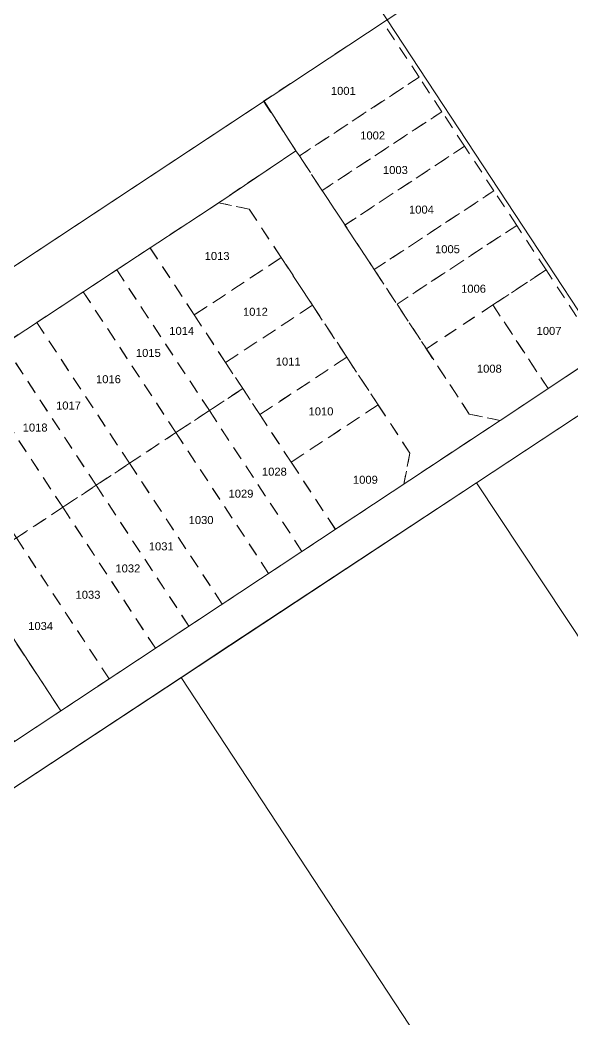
# Model space of a CAD drawing. Header units: metres. Extents: x 301970 to 303550, y 6271876 to 6273079.
# Drawn here: x 302898.4 to 303022.6, y 6272289.6 to 6272514.2 of the extents above; entities that cross this region are included whole.
import ezdxf

# ---------------------------------------------------------------- set-up
doc = ezdxf.new("R2010")
doc.units = ezdxf.units.M
doc.linetypes.add('Dash', pattern=[5, 3, -2])
doc.layers.add('Cadastre Developer_SP_EXT', color=7, linetype='Continuous', lineweight=5, transparency=0.7)
doc.layers.add('Cadastre Land Parcels_SP_EXT', color=7, linetype='Continuous', lineweight=5, transparency=0.7)
doc.styles.get("Standard").update_dxf_attribs({"font": 'arial.ttf'})

msp = doc.modelspace()

# ---------------------------------------------------------------- linework, layer by layer
at = {"layer": 'Cadastre Developer_SP_EXT', "linetype": 'Dash'}
for points in [[(302980.14, 6272513.66), (302953.21, 6272495.95), (302961.29, 6272483.67), (302988.22, 6272501.39), (302980.14, 6272513.66)], [(302993.33, 6272493.62), (302988.22, 6272501.39), (302961.29, 6272483.67), (302966.41, 6272475.9), (302993.33, 6272493.62)], [(302998.45, 6272485.84), (302993.33, 6272493.62), (302966.41, 6272475.9), (302971.53, 6272468.13), (302998.45, 6272485.84)], [(302998.45, 6272485.84), (302971.53, 6272468.13), (302978.13, 6272458.1), (303005.05, 6272475.82), (302998.45, 6272485.84)], [(302984.75, 6272409.87), (303006.44, 6272424.21), (302999.51, 6272425.63), (302961.29, 6272483.67), (302960.51, 6272484.83), (302943.09, 6272473.13), (302950.02, 6272471.7), (302964.26, 6272450.11), (302979.02, 6272427.72), (302986.17, 6272416.81), (302984.75, 6272409.87)], [(303010.17, 6272468.05), (303005.05, 6272475.82), (302978.13, 6272458.1), (302983.25, 6272450.33), (303010.17, 6272468.05)], [(302957.2, 6272460.8), (302950.02, 6272471.7), (302943.09, 6272473.13), (302927.71, 6272463), (302937.65, 6272447.91), (302957.2, 6272460.8)], [(303016.77, 6272458.03), (303010.17, 6272468.05), (302983.25, 6272450.33), (302989.85, 6272440.31), (303004.83, 6272450.17), (303016.77, 6272458.03)], [(302937.65, 6272447.91), (302927.71, 6272463), (302920.19, 6272458.05), (302941.03, 6272426.4), (302948.55, 6272431.36), (302944.69, 6272437.21), (302937.65, 6272447.91)], [(302964.24, 6272450.1), (302957.2, 6272460.8), (302937.65, 6272447.91), (302944.69, 6272437.21), (302964.24, 6272450.1)], [(302920.19, 6272458.05), (302912.67, 6272453.11), (302933.52, 6272421.45), (302941.03, 6272426.4), (302920.19, 6272458.05)], [(303016.77, 6272458.03), (303004.83, 6272450.17), (303017.23, 6272431.35), (303029.15, 6272439.23), (303016.77, 6272458.03)], [(302912.67, 6272453.11), (302902.23, 6272446.23), (302923.08, 6272414.57), (302933.52, 6272421.45), (302912.67, 6272453.11)], [(302964.24, 6272450.1), (302944.69, 6272437.21), (302948.55, 6272431.36), (302952.4, 6272425.51), (302971.95, 6272438.4), (302964.24, 6272450.1)], [(303004.83, 6272450.17), (302989.85, 6272440.31), (302999.51, 6272425.63), (303006.44, 6272424.21), (303017.23, 6272431.35), (303004.83, 6272450.17)], [(302902.23, 6272446.23), (302894.71, 6272441.29), (302915.57, 6272409.61), (302923.08, 6272414.57), (302902.23, 6272446.23)], [(302894.71, 6272441.29), (302887.2, 6272436.34), (302908.06, 6272404.66), (302915.57, 6272409.61), (302894.71, 6272441.29)], [(302887.2, 6272436.34), (302876.75, 6272429.47), (302897.62, 6272397.77), (302908.06, 6272404.66), (302887.2, 6272436.34)], [(302971.95, 6272438.4), (302952.4, 6272425.51), (302959.44, 6272414.81), (302978.99, 6272427.7), (302971.95, 6272438.4)], [(302952.4, 6272425.51), (302948.55, 6272431.36), (302941.03, 6272426.4), (302961.87, 6272394.75), (302969.38, 6272399.72), (302959.44, 6272414.81), (302952.4, 6272425.51)], [(302978.99, 6272427.7), (302959.44, 6272414.81), (302969.38, 6272399.72), (302984.75, 6272409.87), (302986.17, 6272416.81), (302978.99, 6272427.7)], [(302941.03, 6272426.4), (302933.52, 6272421.45), (302954.37, 6272389.79), (302961.87, 6272394.75), (302941.03, 6272426.4)], [(302933.52, 6272421.45), (302923.08, 6272414.57), (302943.94, 6272382.9), (302954.37, 6272389.79), (302933.52, 6272421.45)], [(302923.08, 6272414.57), (302915.57, 6272409.61), (302936.43, 6272377.94), (302943.94, 6272382.9), (302923.08, 6272414.57)], [(302915.57, 6272409.61), (302908.06, 6272404.66), (302928.92, 6272372.97), (302936.43, 6272377.94), (302915.57, 6272409.61)], [(302908.06, 6272404.66), (302897.62, 6272397.77), (302918.49, 6272366.08), (302928.92, 6272372.97), (302908.06, 6272404.66)], [(302897.62, 6272397.77), (302886.75, 6272390.61), (302907.63, 6272358.9), (302918.49, 6272366.08), (302897.62, 6272397.77)]]:
    msp.add_lwpolyline(points, close=True, dxfattribs=at)
at = {"layer": 'Cadastre Developer_SP_EXT'}
for points in [[(302812.26, 6272402.83), (302822.26, 6272387.63), (302823.69, 6272394.54), (302865.75, 6272422.23), (302887.26, 6272436.38), (302920.31, 6272458.13), (302943.18, 6272473.11), (302960.51, 6272484.83), (302953.33, 6272495.96), (302812.26, 6272402.83)], [(303029.12, 6272439.21), (303006.44, 6272424.21), (302961.87, 6272394.75), (302897.2, 6272352.01), (302882.19, 6272342.08), (302865.5, 6272331.05), (302858.58, 6272332.47), (302866.11, 6272321.18), (302934.73, 6272366.43), (303033.98, 6272431.85), (303029.12, 6272439.21)], [(302886.75, 6272390.61), (302876.32, 6272383.72), (302897.2, 6272352.01), (302907.63, 6272358.9), (302886.75, 6272390.61)]]:
    msp.add_lwpolyline(points, close=True, dxfattribs=at)
at = {"layer": 'Cadastre Land Parcels_SP_EXT', "linetype": 'Continuous'}
for points in [[(303202.02, 6272542.44), (303147.74, 6272624.31), (303092.4, 6272587.78), (302981.01, 6272514.24), (303034.86, 6272432.43), (303068.34, 6272454.4), (303096.56, 6272472.99), (303136.47, 6272499.26), (303202.02, 6272542.44)], [(302981.01, 6272514.24), (302936.18, 6272582.33), (302767.29, 6272471.09), (302812.26, 6272402.83), (302981.01, 6272514.24)], [(302934.72, 6272366.43), (302945.66, 6272373.63), (303001.13, 6272410.17), (303034.86, 6272432.43), (302981, 6272514.24), (302812.26, 6272402.83), (302833.73, 6272370.19), (302836.58, 6272365.86), (302846.9, 6272350.18), (302866.11, 6272321.18), (302934.72, 6272366.43)], [(303180.46, 6272284.73), (303097.78, 6272409.85), (303068.34, 6272454.4), (303034.86, 6272432.43), (303001.14, 6272410.17), (303026.29, 6272372.34), (303107.33, 6272250.48), (303113.28, 6272239.36), (303180.46, 6272284.73)], [(303026.29, 6272372.34), (303001.14, 6272410.17), (302945.66, 6272373.63), (302934.72, 6272366.43), (303045.76, 6272197.37), (303096.04, 6272228.73), (303102.06, 6272232.45), (303113.28, 6272239.36), (303107.33, 6272250.48), (303026.29, 6272372.34)], [(303045.76, 6272197.37), (302934.72, 6272366.43), (302866.11, 6272321.18), (302916, 6272245.6), (302972.25, 6272160.46), (303006.93, 6272171.49), (303045.76, 6272197.37)]]:
    msp.add_lwpolyline(points, close=True, dxfattribs=at)

# ---------------------------------------------------------------- texts
at = {"layer": 'Cadastre Developer_SP_EXT'}
for s, p in [('1001', (302968.37, 6272497.4)), ('1002', (302974.97, 6272487.37)), ('1003', (302980.09, 6272479.6)), ('1004', (302985.95, 6272470.7)), ('1005', (302991.8, 6272461.8)), ('1013', (302939.98, 6272460.27)), ('1006', (302997.67, 6272452.91)), ('1012', (302948.6, 6272447.73)), ('1014', (302932.02, 6272443.43)), ('1007', (303014.65, 6272443.42)), ('1015', (302924.51, 6272438.48)), ('1011', (302955.97, 6272436.53)), ('1008', (303001.22, 6272434.93)), ('1016', (302915.53, 6272432.57)), ('1017', (302906.55, 6272426.65)), ('1010', (302963.35, 6272425.33)), ('1018', (302899.04, 6272421.7)), ('1028', (302952.86, 6272411.78)), ('1009', (302973.34, 6272409.96)), ('1029', (302945.35, 6272406.83)), ('1030', (302936.38, 6272400.9)), ('1031', (302927.41, 6272394.98)), ('1032', (302919.9, 6272390.02)), ('1033', (302910.93, 6272384.1)), ('1034', (302900.28, 6272377.07))]:
    msp.add_text(s, height=1.8, dxfattribs=at).set_placement(p)

doc.saveas('drawing.dxf')
